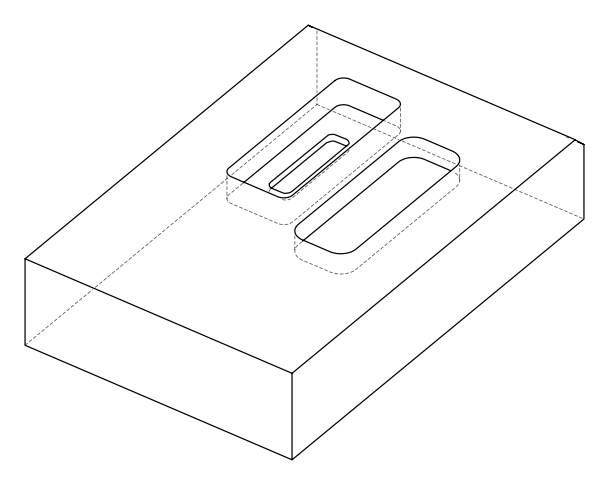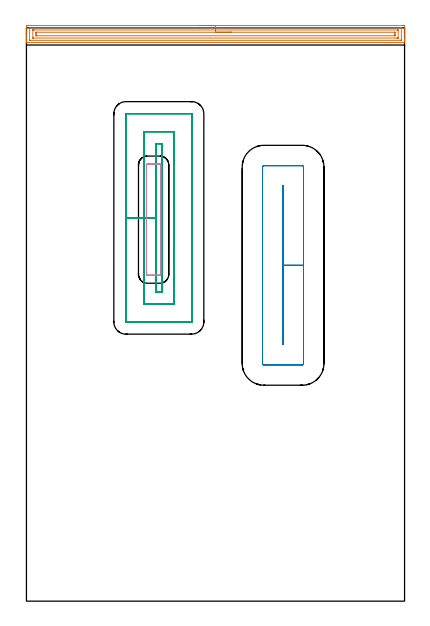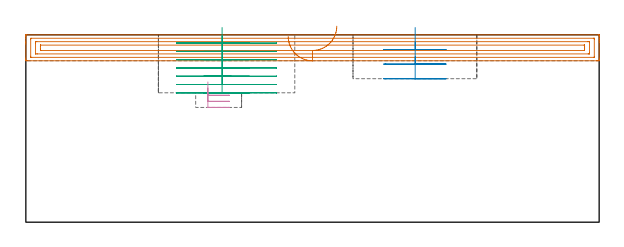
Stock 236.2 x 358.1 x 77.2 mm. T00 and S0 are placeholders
(PLAN: 4 operations, 3 tool changes, 24.5 min)
(1 AREA_MILL | FG_CHAMFER_SURFACE | UGT0205_001 | 7.81 min | 13522 mm3)
(2 MILL_RECTANGULAR_POCKET | POCKET_RECTANGULAR_STRAIGHT | UGT0201_109 | Follow Part, ap 6.35, ae 75% | 3.49 min | 135478 mm3)
(3 MILL_RECTANGULAR_POCKET_1 | POCKET_RECTANGULAR_STRAIGHT_1 | UGT0201_133 | Follow Part, ap 3.75, ae 75% | 12.03 min | 193880 mm3)
(4 MILL_RECTANGULAR_POCKET_2 | POCKET_RECTANGULAR_STRAIGHT_2 | NXT0201_013 | Follow Part, ap 2.5, ae 75% | 1.21 min | 8843 mm3)
(TOOL UGT0205_001 | Chamfer Mill 20 x 3 x 45 deg. | D20 FL50 Z2)
(TOOL UGT0201_109 | End Mill 25.4 mm | D25.4 FL25 Z2)
(TOOL UGT0201_133 | Carbide End Mill 15.0 | D15 FL30 Z4)
(TOOL NXT0201_013 | ENDMILL 10mm | D10 FL30 Z4)
(OP 1 AREA_MILL)
G17 G21 G94 G90
T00 M6
G54
G17 G0 G90 X108.1 Y359.6 S1061 M3
G43 Z87.2 H0
Z76.5
G94 G1 X108.138 Z75.628 F250.
X108.252 Z74.764
X108.441 Z73.912
X108.703 Z73.08
X109.037 Z72.274
X109.44 Z71.5
X109.908 Z70.764
X110.44 Z70.072
X111.029 Z69.429
X111.672 Z68.84
X112.364 Z68.308
X113.1 Z67.84
X113.874 Z67.437
X114.68 Z67.103
X115.512 Z66.841
X116.363 Z66.652
X117.228 Z66.538
X118.1 Z66.5
X235.088
X235.581 Y359.599 Z66.501
X236.069 Y359.595 Z66.503
X236.191 Y359.592 Z66.506
X236.196 Y359.112 Z66.985
X236.2 Y358.5 Z67.597
Y352.04 Z74.054
Y351.496 Z74.601
Y351.156 Z74.94
Y350.612 Z75.484
Y350.272 Z75.823
Y349.591 Z76.508
Y349.275 Z76.824
X236.192 Y348.917 Z77.174
X236.191 Y348.903 Z77.188
X236.028 Y348.9 Z77.2
X0.172
X0.009 Y348.903 Z77.188
X0.008 Y348.917 Z77.174
X0. Y349.275 Z76.824
Y349.592 Z76.508
Y350.272 Z75.823
Y351.496 Z74.601
Y352.04 Z74.054
Y352.652 Z73.443
Y358.5 Z67.597
X0.004 Y359.112 Z66.985
X0.009 Y359.592 Z66.506
X0.131 Y359.595 Z66.503
X0.619 Y359.6 Z66.5
X118.1
Y358.186 Z67.914
X233.838 Y358.185 Z67.915
X234.189 Y358.179 Z67.921
X234.194 Y358.066 Z68.034
X234.199 Y357.828 Z68.272
Y350.756 Z75.344
X234.19 Y350.354 Z75.746
X234.184 Y350.32 Z75.78
X234.166 Y350.318 Z75.782
X234.113 Y350.315 Z75.785
X234.007 Y350.314 Z75.786
X233.795
X2.362 Y350.315 Z75.785
X2.011 Y350.321 Z75.779
X2.006 Y350.434 Z75.666
X2.001 Y350.672 Z75.428
Y357.744 Z68.356
X2.01 Y358.146 Z67.954
X2.016 Y358.18 Z67.92
X2.034 Y358.182 Z67.918
X2.086 Y358.185 Z67.915
X2.193 Y358.186 Z67.914
X2.405
X118.1
Y356.772 Z69.328
X231.693 Y356.771 Z69.329
X232.008 Y356.77 Z69.33
X232.112 Y356.768 Z69.332
X232.187 Y356.765 Z69.335
X232.192 Y356.65 Z69.45
X232.198 Y356.46 Z69.64
X232.2 Y356.27 Z69.83
X232.199 Y351.851 Z74.249
X232.195 Y351.787 Z74.313
X232.19 Y351.741 Z74.359
X232.163 Y351.735 Z74.365
X232.008 Y351.733 Z74.367
X231.429 Y351.729 Z74.371
X4.507
X4.192 Y351.73 Z74.37
X4.088 Y351.732 Z74.368
X4.013 Y351.735 Z74.365
X4.008 Y351.85 Z74.25
X4.002 Y352.04 Z74.06
X4. Y352.23 Z73.87
X4.001 Y356.649 Z69.451
X4.005 Y356.713 Z69.387
X4.01 Y356.759 Z69.341
X4.037 Y356.765 Z69.335
X4.192 Y356.767 Z69.333
X4.771 Y356.771 Z69.329
X118.1 Y356.772 Z69.328
Y355.357 Z70.743
X230.081
X230.134 Y355.356 Z70.744
X230.171 Y355.353 Z70.747
X230.187 Y355.351 Z70.749
X230.19 Y355.335 Z70.765
X230.195 Y355.128 Z70.972
X230.2 Y354.713 Z71.387
Y353.829 Z72.271
Y353.808 Z72.292
X230.194 Y353.376 Z72.724
X230.19 Y353.162 Z72.938
X230.181 Y353.149 Z72.951
X230.154 Y353.147 Z72.953
X230.096 Y353.144 Z72.956
X229.999 Y353.143 Z72.957
X6.119
X6.066 Y353.144 Z72.956
X6.029 Y353.147 Z72.953
X6.013 Y353.149 Z72.951
X6.01 Y353.165 Z72.935
X6.005 Y353.372 Z72.728
X6. Y353.787 Z72.313
Y354.671 Z71.429
Y354.692 Z71.408
X6.006 Y355.124 Z70.976
X6.01 Y355.338 Z70.762
X6.019 Y355.351 Z70.749
X6.046 Y355.353 Z70.747
X6.104 Y355.356 Z70.744
X6.2 Y355.357 Z70.743
X118.1
X118.972 Z70.781
X119.836 Z70.895
X120.688 Z71.083
X121.52 Z71.346
X122.326 Z71.68
X123.1 Z72.082
X123.836 Z72.551
X124.528 Z73.082
X125.171 Z73.672
X125.76 Z74.315
X126.291 Z75.007
X126.76 Z75.743
X127.163 Z76.516
X127.497 Z77.322
X127.759 Z78.154
X127.948 Z79.006
X128.062 Z79.871
X128.1 Z80.743
G0 Z87.2
M5
M2
(OP 2 MILL_RECTANGULAR_POCKET)
G17 G21 G94 G90
T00 M6
G54
G17 G0 G90 X160.4 Y176.087 S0 M3
G43 Z87.2 H0
Z80.2
G94 G1 Y209.8 Z71.167 F250.
Y259.3 F500.
X160.2
Y160.3
X160.4
Y209.8
X173.1
Y271.2
G3 X172.3 Y272. R0.8
G1 X148.3
G3 X147.5 Y271.2 R0.8
G1 Y148.4
G3 X148.3 Y147.6 R0.8
G1 X172.3
G3 X173.1 Y148.4 R0.8
G1 Y209.8
Y210.8
G0 X160.4 Y176.087 Z74.167
G1 Y209.8 Z65.133 F250.
Y259.3 F500.
X160.2
Y160.3
X160.4
Y209.8
X173.1
Y271.2
G3 X172.3 Y272. R0.8
G1 X148.3
G3 X147.5 Y271.2 R0.8
G1 Y148.4
G3 X148.3 Y147.6 R0.8
G1 X172.3
G3 X173.1 Y148.4 R0.8
G1 Y209.8
Y210.8
G0 X160.4 Y176.087 Z68.133
G1 Y209.8 Z59.1 F250.
Y259.3 F500.
X160.2
Y160.3
X160.4
Y209.8
X173.1
Y271.2
G3 X172.3 Y272. R0.8
G1 X148.3
G3 X147.5 Y271.2 R0.8
G1 Y148.4
G3 X148.3 Y147.6 R0.8
G1 X172.3
G3 X173.1 Y148.4 R0.8
G1 Y209.8
Y210.8
G0 Z87.2
M5
M2
(OP 3 MILL_RECTANGULAR_POCKET_1)
G17 G21 G94 G90
T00 M6
G54
G17 G0 G90 X80.85 Y263.338 S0 M3
G43 Z87.2 H0
Z80.2
G94 G1 Y239.4 Z73.786 F250.
Y193.05 F500.
X84.55
Y285.75
X80.85
Y239.4
X73.35
Y185.55
X92.05
Y293.25
X73.35
Y239.4
X62.1
Y174.4
X62.105 Y174.345
X62.145 Y174.305
X62.2 Y174.3
X103.2
X103.255 Y174.305
X103.295 Y174.345
X103.3 Y174.4
Y304.4
X103.295 Y304.455
X103.255 Y304.495
X103.2 Y304.5
X62.2
X62.145 Y304.495
X62.105 Y304.455
X62.1 Y304.4
Y239.4
Y238.4
G0 X80.85 Y263.338 Z76.786
G1 Y239.4 Z70.371 F250.
Y193.05 F500.
X84.55
Y285.75
X80.85
Y239.4
X73.35
Y185.55
X92.05
Y293.25
X73.35
Y239.4
X62.1
Y174.4
X62.105 Y174.345
X62.145 Y174.305
X62.2 Y174.3
X103.2
X103.255 Y174.305
X103.295 Y174.345
X103.3 Y174.4
Y304.4
X103.295 Y304.455
X103.255 Y304.495
X103.2 Y304.5
X62.2
X62.145 Y304.495
X62.105 Y304.455
X62.1 Y304.4
Y239.4
Y238.4
G0 X80.85 Y263.338 Z73.371
G1 Y239.4 Z66.957 F250.
Y193.05 F500.
X84.55
Y285.75
X80.85
Y239.4
X73.35
Y185.55
X92.05
Y293.25
X73.35
Y239.4
X62.1
Y174.4
X62.105 Y174.345
X62.145 Y174.305
X62.2 Y174.3
X103.2
X103.255 Y174.305
X103.295 Y174.345
X103.3 Y174.4
Y304.4
X103.295 Y304.455
X103.255 Y304.495
X103.2 Y304.5
X62.2
X62.145 Y304.495
X62.105 Y304.455
X62.1 Y304.4
Y239.4
Y238.4
G0 X80.85 Y263.338 Z69.957
G1 Y239.4 Z63.543 F250.
Y193.05 F500.
X84.55
Y285.75
X80.85
Y239.4
X73.35
Y185.55
X92.05
Y293.25
X73.35
Y239.4
X62.1
Y174.4
X62.105 Y174.345
X62.145 Y174.305
X62.2 Y174.3
X103.2
X103.255 Y174.305
X103.295 Y174.345
X103.3 Y174.4
Y304.4
X103.295 Y304.455
X103.255 Y304.495
X103.2 Y304.5
X62.2
X62.145 Y304.495
X62.105 Y304.455
X62.1 Y304.4
Y239.4
Y238.4
G0 X80.85 Y263.338 Z66.543
G1 Y239.4 Z60.129 F250.
Y193.05 F500.
X84.55
Y285.75
X80.85
Y239.4
X73.35
Y185.55
X92.05
Y293.25
X73.35
Y239.4
X62.1
Y174.4
X62.105 Y174.345
X62.145 Y174.305
X62.2 Y174.3
X103.2
X103.255 Y174.305
X103.295 Y174.345
X103.3 Y174.4
Y304.4
X103.295 Y304.455
X103.255 Y304.495
X103.2 Y304.5
X62.2
X62.145 Y304.495
X62.105 Y304.455
X62.1 Y304.4
Y239.4
Y238.4
G0 X80.85 Y263.338 Z63.129
G1 Y239.4 Z56.714 F250.
Y193.05 F500.
X84.55
Y285.75
X80.85
Y239.4
X73.35
Y185.55
X92.05
Y293.25
X73.35
Y239.4
X62.1
Y174.4
X62.105 Y174.345
X62.145 Y174.305
X62.2 Y174.3
X103.2
X103.255 Y174.305
X103.295 Y174.345
X103.3 Y174.4
Y304.4
X103.295 Y304.455
X103.255 Y304.495
X103.2 Y304.5
X62.2
X62.145 Y304.495
X62.105 Y304.455
X62.1 Y304.4
Y239.4
Y238.4
G0 X80.85 Y263.338 Z59.714
G1 Y239.4 Z53.3 F250.
Y193.05 F500.
X84.55
Y285.75
X80.85
Y239.4
X73.35
Y185.55
X92.05
Y293.25
X73.35
Y239.4
X62.1
Y174.4
X62.105 Y174.345
X62.145 Y174.305
X62.2 Y174.3
X103.2
X103.255 Y174.305
X103.295 Y174.345
X103.3 Y174.4
Y304.4
X103.295 Y304.455
X103.255 Y304.495
X103.2 Y304.5
X62.2
X62.145 Y304.495
X62.105 Y304.455
X62.1 Y304.4
Y239.4
Y238.4
G0 Z87.2
M5
M2
(OP 4 MILL_RECTANGULAR_POCKET_2)
G17 G21 G94 G90
T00 M6
G54
G17 G0 G90 X75. Y258.795 S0 M3
G43 Z87.2 H0
Z57.775
G94 G1 Y238.3 Z52.283 F250.
Y204.1 F500.
G3 X75.5 Y203.6 R0.5
G1 X83.4
G3 X83.9 Y204.1 R0.5
G1 Y272.5
G3 X83.4 Y273. R0.5
G1 X75.5
G3 X75. Y272.5 R0.5
G1 Y238.3
Y237.3
G0 Y258.795 Z55.283
G1 Y238.3 Z49.792 F250.
Y204.1 F500.
G3 X75.5 Y203.6 R0.5
G1 X83.4
G3 X83.9 Y204.1 R0.5
G1 Y272.5
G3 X83.4 Y273. R0.5
G1 X75.5
G3 X75. Y272.5 R0.5
G1 Y238.3
Y237.3
G0 Y258.795 Z52.792
G1 Y238.3 Z47.3 F250.
Y204.1 F500.
G3 X75.5 Y203.6 R0.5
G1 X83.4
G3 X83.9 Y204.1 R0.5
G1 Y272.5
G3 X83.4 Y273. R0.5
G1 X75.5
G3 X75. Y272.5 R0.5
G1 Y238.3
Y237.3
G0 Z87.2
M5
M2
